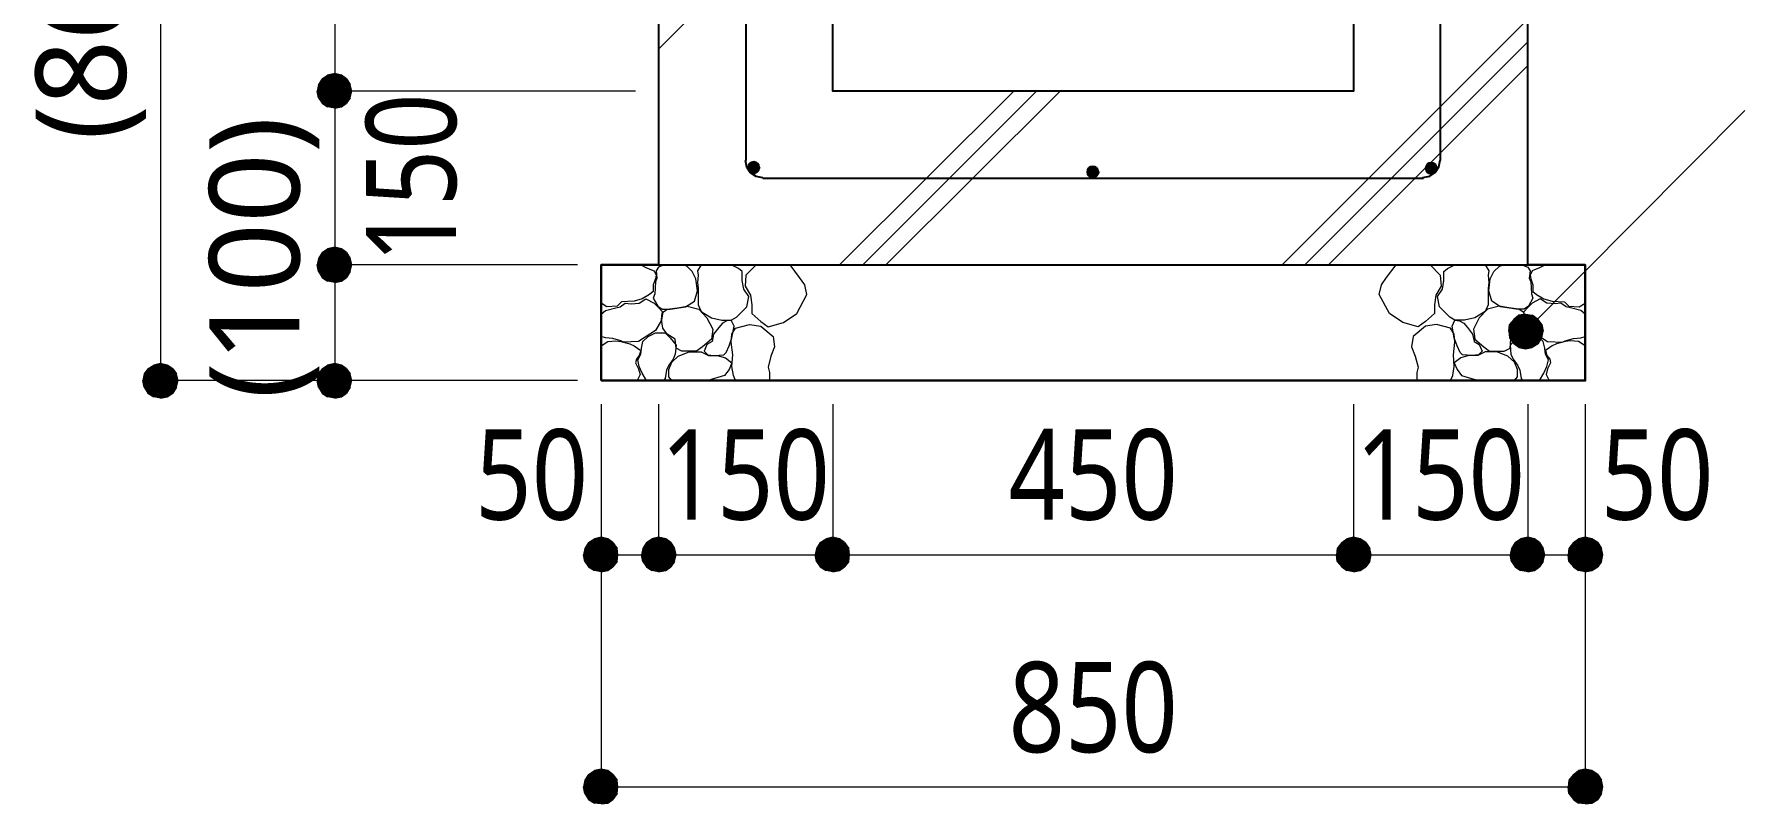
# Model space of a CAD drawing. Header units: millimetres. Extents: x 0 to 420, y 0 to 297.
# Drawn here: x 218.21 to 267.44, y 132.06 to 154.19 of the extents above; entities that cross this region are included whole.
import ezdxf
from ezdxf.enums import TextEntityAlignment as Align

# ---------------------------------------------------------------- set-up
doc = ezdxf.new("R2010")
doc.units = ezdxf.units.MM
doc.styles.add('kst32b', font='NotoSansJP-Variable.ttf')

msp = doc.modelspace()

# ---------------------------------------------------------------- hatches: boundary and pattern name
h = msp.add_hatch(color=7)
h.paths.add_polyline_path([(226.399, 152.739), (226.356, 152.548), (226.864, 152.548), (226.399, 152.739)])
h.paths.add_polyline_path([(226.356, 152.548), (226.864, 152.548), (226.399, 152.358), (226.356, 152.548)])
h.paths.add_polyline_path([(226.864, 152.548), (226.399, 152.358), (226.504, 152.209), (226.864, 152.548)])
h = msp.add_hatch(color=7)
h.paths.add_polyline_path([(226.864, 153.056), (226.653, 153.014), (226.864, 152.548), (226.864, 153.056)])
h.paths.add_polyline_path([(226.653, 153.014), (226.864, 152.548), (226.504, 152.908), (226.653, 153.014)])
h.paths.add_polyline_path([(226.864, 152.548), (226.504, 152.908), (226.399, 152.739), (226.864, 152.548)])
for points in [[(227.055, 153.014), (226.864, 153.056), (226.864, 152.548), (227.055, 153.014)], [(227.055, 148.018), (226.864, 148.061), (226.864, 147.553), (227.055, 148.018)], [(260.943, 146.113), (260.795, 145.986), (261.133, 145.648), (260.943, 146.113)], [(222.038, 144.674), (221.848, 144.717), (221.848, 144.23), (222.038, 144.674)], [(227.055, 144.674), (226.864, 144.717), (226.864, 144.23), (227.055, 144.674)], [(234.717, 139.679), (234.527, 139.721), (234.527, 139.213), (234.717, 139.679)], [(236.389, 139.679), (236.178, 139.721), (236.178, 139.213), (236.389, 139.679)], [(241.385, 139.679), (241.194, 139.721), (241.194, 139.213), (241.385, 139.679)], [(256.371, 139.679), (256.18, 139.721), (256.18, 139.213), (256.371, 139.679)], [(261.387, 139.679), (261.197, 139.721), (261.197, 139.213), (261.387, 139.679)], [(263.038, 139.679), (262.848, 139.721), (262.848, 139.213), (263.038, 139.679)], [(234.717, 133.011), (234.527, 133.054), (234.527, 132.546), (234.717, 133.011)], [(263.038, 133.011), (262.848, 133.054), (262.848, 132.546), (263.038, 133.011)]]:
    msp.add_hatch(color=7).paths.add_polyline_path(points)
h = msp.add_hatch(color=7)
h.paths.add_polyline_path([(227.351, 152.548), (227.309, 152.739), (226.864, 152.548), (227.351, 152.548)])
h.paths.add_polyline_path([(227.309, 152.739), (226.864, 152.548), (227.203, 152.908), (227.309, 152.739)])
h.paths.add_polyline_path([(226.864, 152.548), (227.203, 152.908), (227.055, 153.014), (226.864, 152.548)])
h = msp.add_hatch(color=7)
h.paths.add_polyline_path([(226.504, 152.209), (226.653, 152.104), (226.864, 152.548), (226.504, 152.209)])
h.paths.add_polyline_path([(226.653, 152.104), (226.864, 152.548), (226.864, 152.061), (226.653, 152.104)])
h.paths.add_polyline_path([(226.864, 152.548), (226.864, 152.061), (227.055, 152.104), (226.864, 152.548)])
h = msp.add_hatch(color=7)
h.paths.add_polyline_path([(227.055, 152.104), (227.203, 152.209), (226.864, 152.548), (227.055, 152.104)])
h.paths.add_polyline_path([(227.203, 152.209), (226.864, 152.548), (227.309, 152.358), (227.203, 152.209)])
h.paths.add_polyline_path([(226.864, 152.548), (227.309, 152.358), (227.351, 152.548), (226.864, 152.548)])
h = msp.add_hatch(color=7)
h.paths.add_polyline_path([(238.802, 150.474), (238.76, 150.347), (238.929, 150.347), (238.802, 150.474)])
h.paths.add_polyline_path([(238.76, 150.347), (238.929, 150.347), (238.802, 150.241), (238.76, 150.347)])
h.paths.add_polyline_path([(238.929, 150.347), (238.802, 150.241), (238.929, 150.177), (238.929, 150.347)])
h = msp.add_hatch(color=7)
h.paths.add_polyline_path([(239.099, 150.347), (239.035, 150.474), (238.929, 150.347), (239.099, 150.347)])
h.paths.add_polyline_path([(239.035, 150.474), (238.929, 150.347), (238.929, 150.516), (239.035, 150.474)])
h.paths.add_polyline_path([(238.929, 150.347), (238.929, 150.516), (238.802, 150.474), (238.929, 150.347)])
h = msp.add_hatch(color=7)
h.paths.add_polyline_path([(238.929, 150.177), (239.035, 150.241), (238.929, 150.347), (238.929, 150.177)])
h.paths.add_polyline_path([(239.035, 150.241), (238.929, 150.347), (239.099, 150.347), (239.035, 150.241)])
h = msp.add_hatch(color=7)
h.paths.add_polyline_path([(248.56, 150.347), (248.518, 150.22), (248.687, 150.22), (248.56, 150.347)])
h.paths.add_polyline_path([(248.518, 150.22), (248.687, 150.22), (248.56, 150.114), (248.518, 150.22)])
h.paths.add_polyline_path([(248.687, 150.22), (248.56, 150.114), (248.687, 150.05), (248.687, 150.22)])
h = msp.add_hatch(color=7)
h.paths.add_polyline_path([(248.857, 150.22), (248.793, 150.347), (248.687, 150.22), (248.857, 150.22)])
h.paths.add_polyline_path([(248.793, 150.347), (248.687, 150.22), (248.687, 150.389), (248.793, 150.347)])
h.paths.add_polyline_path([(248.687, 150.22), (248.687, 150.389), (248.56, 150.347), (248.687, 150.22)])
h = msp.add_hatch(color=7)
h.paths.add_polyline_path([(248.687, 150.05), (248.793, 150.114), (248.687, 150.22), (248.687, 150.05)])
h.paths.add_polyline_path([(248.793, 150.114), (248.687, 150.22), (248.857, 150.22), (248.793, 150.114)])
h = msp.add_hatch(color=7)
h.paths.add_polyline_path([(258.318, 150.453), (258.276, 150.326), (258.424, 150.326), (258.318, 150.453)])
h.paths.add_polyline_path([(258.276, 150.326), (258.424, 150.326), (258.318, 150.22), (258.276, 150.326)])
h.paths.add_polyline_path([(258.424, 150.326), (258.318, 150.22), (258.424, 150.156), (258.424, 150.326)])
h = msp.add_hatch(color=7)
h.paths.add_polyline_path([(258.593, 150.326), (258.551, 150.453), (258.424, 150.326), (258.593, 150.326)])
h.paths.add_polyline_path([(258.551, 150.453), (258.424, 150.326), (258.424, 150.495), (258.551, 150.453)])
h.paths.add_polyline_path([(258.424, 150.326), (258.424, 150.495), (258.318, 150.453), (258.424, 150.326)])
h = msp.add_hatch(color=7)
h.paths.add_polyline_path([(258.424, 150.156), (258.551, 150.22), (258.424, 150.326), (258.424, 150.156)])
h.paths.add_polyline_path([(258.551, 150.22), (258.424, 150.326), (258.593, 150.326), (258.551, 150.22)])
h = msp.add_hatch(color=7)
h.paths.add_polyline_path([(226.399, 147.743), (226.356, 147.553), (226.864, 147.553), (226.399, 147.743)])
h.paths.add_polyline_path([(226.356, 147.553), (226.864, 147.553), (226.399, 147.362), (226.356, 147.553)])
h.paths.add_polyline_path([(226.864, 147.553), (226.399, 147.362), (226.504, 147.193), (226.864, 147.553)])
h = msp.add_hatch(color=7)
h.paths.add_polyline_path([(226.864, 148.061), (226.653, 148.018), (226.864, 147.553), (226.864, 148.061)])
h.paths.add_polyline_path([(226.653, 148.018), (226.864, 147.553), (226.504, 147.913), (226.653, 148.018)])
h.paths.add_polyline_path([(226.864, 147.553), (226.504, 147.913), (226.399, 147.743), (226.864, 147.553)])
h = msp.add_hatch(color=7)
h.paths.add_polyline_path([(227.351, 147.553), (227.309, 147.743), (226.864, 147.553), (227.351, 147.553)])
h.paths.add_polyline_path([(227.309, 147.743), (226.864, 147.553), (227.203, 147.913), (227.309, 147.743)])
h.paths.add_polyline_path([(226.864, 147.553), (227.203, 147.913), (227.055, 148.018), (226.864, 147.553)])
h = msp.add_hatch(color=7)
h.paths.add_polyline_path([(226.504, 147.193), (226.653, 147.087), (226.864, 147.553), (226.504, 147.193)])
h.paths.add_polyline_path([(226.653, 147.087), (226.864, 147.553), (226.864, 147.045), (226.653, 147.087)])
h.paths.add_polyline_path([(226.864, 147.553), (226.864, 147.045), (227.055, 147.087), (226.864, 147.553)])
h = msp.add_hatch(color=7)
h.paths.add_polyline_path([(227.055, 147.087), (227.203, 147.193), (226.864, 147.553), (227.055, 147.087)])
h.paths.add_polyline_path([(227.203, 147.193), (226.864, 147.553), (227.309, 147.362), (227.203, 147.193)])
h.paths.add_polyline_path([(226.864, 147.553), (227.309, 147.362), (227.351, 147.553), (226.864, 147.553)])
h = msp.add_hatch(color=7)
h.paths.add_polyline_path([(260.795, 145.986), (260.668, 145.838), (261.133, 145.648), (260.795, 145.986)])
h.paths.add_polyline_path([(260.668, 145.838), (261.133, 145.648), (260.646, 145.648), (260.668, 145.838)])
h.paths.add_polyline_path([(261.133, 145.648), (260.646, 145.648), (260.668, 145.457), (261.133, 145.648)])
h = msp.add_hatch(color=7)
h.paths.add_polyline_path([(261.493, 145.986), (261.324, 146.113), (261.133, 145.648), (261.493, 145.986)])
h.paths.add_polyline_path([(261.324, 146.113), (261.133, 145.648), (261.133, 146.135), (261.324, 146.113)])
h.paths.add_polyline_path([(261.133, 145.648), (261.133, 146.135), (260.943, 146.113), (261.133, 145.648)])
h = msp.add_hatch(color=7)
h.paths.add_polyline_path([(261.599, 145.457), (261.641, 145.648), (261.133, 145.648), (261.599, 145.457)])
h.paths.add_polyline_path([(261.641, 145.648), (261.133, 145.648), (261.599, 145.838), (261.641, 145.648)])
h.paths.add_polyline_path([(261.133, 145.648), (261.599, 145.838), (261.493, 145.986), (261.133, 145.648)])
h = msp.add_hatch(color=7)
h.paths.add_polyline_path([(260.668, 145.457), (260.795, 145.288), (261.133, 145.648), (260.668, 145.457)])
h.paths.add_polyline_path([(260.795, 145.288), (261.133, 145.648), (260.943, 145.182), (260.795, 145.288)])
h.paths.add_polyline_path([(261.133, 145.648), (260.943, 145.182), (261.133, 145.14), (261.133, 145.648)])
h = msp.add_hatch(color=7)
h.paths.add_polyline_path([(261.133, 145.14), (261.324, 145.182), (261.133, 145.648), (261.133, 145.14)])
h.paths.add_polyline_path([(261.324, 145.182), (261.133, 145.648), (261.493, 145.288), (261.324, 145.182)])
h.paths.add_polyline_path([(261.133, 145.648), (261.493, 145.288), (261.599, 145.457), (261.133, 145.648)])
h = msp.add_hatch(color=7)
h.paths.add_polyline_path([(221.382, 144.42), (221.34, 144.23), (221.848, 144.23), (221.382, 144.42)])
h.paths.add_polyline_path([(221.34, 144.23), (221.848, 144.23), (221.382, 144.039), (221.34, 144.23)])
h.paths.add_polyline_path([(221.848, 144.23), (221.382, 144.039), (221.488, 143.87), (221.848, 144.23)])
h = msp.add_hatch(color=7)
h.paths.add_polyline_path([(221.848, 144.717), (221.657, 144.674), (221.848, 144.23), (221.848, 144.717)])
h.paths.add_polyline_path([(221.657, 144.674), (221.848, 144.23), (221.488, 144.568), (221.657, 144.674)])
h.paths.add_polyline_path([(221.848, 144.23), (221.488, 144.568), (221.382, 144.42), (221.848, 144.23)])
h = msp.add_hatch(color=7)
h.paths.add_polyline_path([(222.356, 144.23), (222.313, 144.42), (221.848, 144.23), (222.356, 144.23)])
h.paths.add_polyline_path([(222.313, 144.42), (221.848, 144.23), (222.208, 144.568), (222.313, 144.42)])
h.paths.add_polyline_path([(221.848, 144.23), (222.208, 144.568), (222.038, 144.674), (221.848, 144.23)])
h = msp.add_hatch(color=7)
h.paths.add_polyline_path([(226.399, 144.42), (226.356, 144.23), (226.864, 144.23), (226.399, 144.42)])
h.paths.add_polyline_path([(226.356, 144.23), (226.864, 144.23), (226.399, 144.039), (226.356, 144.23)])
h.paths.add_polyline_path([(226.864, 144.23), (226.399, 144.039), (226.504, 143.87), (226.864, 144.23)])
h = msp.add_hatch(color=7)
h.paths.add_polyline_path([(226.864, 144.717), (226.653, 144.674), (226.864, 144.23), (226.864, 144.717)])
h.paths.add_polyline_path([(226.653, 144.674), (226.864, 144.23), (226.504, 144.568), (226.653, 144.674)])
h.paths.add_polyline_path([(226.864, 144.23), (226.504, 144.568), (226.399, 144.42), (226.864, 144.23)])
h = msp.add_hatch(color=7)
h.paths.add_polyline_path([(227.351, 144.23), (227.309, 144.42), (226.864, 144.23), (227.351, 144.23)])
h.paths.add_polyline_path([(227.309, 144.42), (226.864, 144.23), (227.203, 144.568), (227.309, 144.42)])
h.paths.add_polyline_path([(226.864, 144.23), (227.203, 144.568), (227.055, 144.674), (226.864, 144.23)])
h = msp.add_hatch(color=7)
h.paths.add_polyline_path([(221.488, 143.87), (221.657, 143.764), (221.848, 144.23), (221.488, 143.87)])
h.paths.add_polyline_path([(221.657, 143.764), (221.848, 144.23), (221.848, 143.722), (221.657, 143.764)])
h.paths.add_polyline_path([(221.848, 144.23), (221.848, 143.722), (222.038, 143.764), (221.848, 144.23)])
h = msp.add_hatch(color=7)
h.paths.add_polyline_path([(222.038, 143.764), (222.208, 143.87), (221.848, 144.23), (222.038, 143.764)])
h.paths.add_polyline_path([(222.208, 143.87), (221.848, 144.23), (222.313, 144.039), (222.208, 143.87)])
h.paths.add_polyline_path([(221.848, 144.23), (222.313, 144.039), (222.356, 144.23), (221.848, 144.23)])
h = msp.add_hatch(color=7)
h.paths.add_polyline_path([(226.504, 143.87), (226.653, 143.764), (226.864, 144.23), (226.504, 143.87)])
h.paths.add_polyline_path([(226.653, 143.764), (226.864, 144.23), (226.864, 143.722), (226.653, 143.764)])
h.paths.add_polyline_path([(226.864, 144.23), (226.864, 143.722), (227.055, 143.764), (226.864, 144.23)])
h = msp.add_hatch(color=7)
h.paths.add_polyline_path([(227.055, 143.764), (227.203, 143.87), (226.864, 144.23), (227.055, 143.764)])
h.paths.add_polyline_path([(227.203, 143.87), (226.864, 144.23), (227.309, 144.039), (227.203, 143.87)])
h.paths.add_polyline_path([(226.864, 144.23), (227.309, 144.039), (227.351, 144.23), (226.864, 144.23)])
h = msp.add_hatch(color=7)
h.paths.add_polyline_path([(234.061, 139.404), (234.019, 139.213), (234.527, 139.213), (234.061, 139.404)])
h.paths.add_polyline_path([(234.019, 139.213), (234.527, 139.213), (234.061, 139.023), (234.019, 139.213)])
h.paths.add_polyline_path([(234.527, 139.213), (234.061, 139.023), (234.167, 138.875), (234.527, 139.213)])
h = msp.add_hatch(color=7)
h.paths.add_polyline_path([(234.527, 139.721), (234.336, 139.679), (234.527, 139.213), (234.527, 139.721)])
h.paths.add_polyline_path([(234.336, 139.679), (234.527, 139.213), (234.167, 139.573), (234.336, 139.679)])
h.paths.add_polyline_path([(234.527, 139.213), (234.167, 139.573), (234.061, 139.404), (234.527, 139.213)])
h = msp.add_hatch(color=7)
h.paths.add_polyline_path([(235.013, 139.213), (234.992, 139.404), (234.527, 139.213), (235.013, 139.213)])
h.paths.add_polyline_path([(234.992, 139.404), (234.527, 139.213), (234.865, 139.573), (234.992, 139.404)])
h.paths.add_polyline_path([(234.527, 139.213), (234.865, 139.573), (234.717, 139.679), (234.527, 139.213)])
h = msp.add_hatch(color=7)
h.paths.add_polyline_path([(235.733, 139.404), (235.691, 139.213), (236.178, 139.213), (235.733, 139.404)])
h.paths.add_polyline_path([(235.691, 139.213), (236.178, 139.213), (235.733, 139.023), (235.691, 139.213)])
h.paths.add_polyline_path([(236.178, 139.213), (235.733, 139.023), (235.839, 138.875), (236.178, 139.213)])
h = msp.add_hatch(color=7)
h.paths.add_polyline_path([(236.178, 139.721), (235.987, 139.679), (236.178, 139.213), (236.178, 139.721)])
h.paths.add_polyline_path([(235.987, 139.679), (236.178, 139.213), (235.839, 139.573), (235.987, 139.679)])
h.paths.add_polyline_path([(236.178, 139.213), (235.839, 139.573), (235.733, 139.404), (236.178, 139.213)])
h = msp.add_hatch(color=7)
h.paths.add_polyline_path([(236.686, 139.213), (236.643, 139.404), (236.178, 139.213), (236.686, 139.213)])
h.paths.add_polyline_path([(236.643, 139.404), (236.178, 139.213), (236.537, 139.573), (236.643, 139.404)])
h.paths.add_polyline_path([(236.178, 139.213), (236.537, 139.573), (236.389, 139.679), (236.178, 139.213)])
h = msp.add_hatch(color=7)
h.paths.add_polyline_path([(240.729, 139.404), (240.686, 139.213), (241.194, 139.213), (240.729, 139.404)])
h.paths.add_polyline_path([(240.686, 139.213), (241.194, 139.213), (240.729, 139.023), (240.686, 139.213)])
h.paths.add_polyline_path([(241.194, 139.213), (240.729, 139.023), (240.834, 138.875), (241.194, 139.213)])
h = msp.add_hatch(color=7)
h.paths.add_polyline_path([(241.194, 139.721), (241.004, 139.679), (241.194, 139.213), (241.194, 139.721)])
h.paths.add_polyline_path([(241.004, 139.679), (241.194, 139.213), (240.834, 139.573), (241.004, 139.679)])
h.paths.add_polyline_path([(241.194, 139.213), (240.834, 139.573), (240.729, 139.404), (241.194, 139.213)])
h = msp.add_hatch(color=7)
h.paths.add_polyline_path([(241.681, 139.213), (241.66, 139.404), (241.194, 139.213), (241.681, 139.213)])
h.paths.add_polyline_path([(241.66, 139.404), (241.194, 139.213), (241.533, 139.573), (241.66, 139.404)])
h.paths.add_polyline_path([(241.194, 139.213), (241.533, 139.573), (241.385, 139.679), (241.194, 139.213)])
h = msp.add_hatch(color=7)
h.paths.add_polyline_path([(255.714, 139.404), (255.693, 139.213), (256.18, 139.213), (255.714, 139.404)])
h.paths.add_polyline_path([(255.693, 139.213), (256.18, 139.213), (255.714, 139.023), (255.693, 139.213)])
h.paths.add_polyline_path([(256.18, 139.213), (255.714, 139.023), (255.841, 138.875), (256.18, 139.213)])
h = msp.add_hatch(color=7)
h.paths.add_polyline_path([(256.18, 139.721), (255.99, 139.679), (256.18, 139.213), (256.18, 139.721)])
h.paths.add_polyline_path([(255.99, 139.679), (256.18, 139.213), (255.841, 139.573), (255.99, 139.679)])
h.paths.add_polyline_path([(256.18, 139.213), (255.841, 139.573), (255.714, 139.404), (256.18, 139.213)])
h = msp.add_hatch(color=7)
h.paths.add_polyline_path([(256.688, 139.213), (256.646, 139.404), (256.18, 139.213), (256.688, 139.213)])
h.paths.add_polyline_path([(256.646, 139.404), (256.18, 139.213), (256.54, 139.573), (256.646, 139.404)])
h.paths.add_polyline_path([(256.18, 139.213), (256.54, 139.573), (256.371, 139.679), (256.18, 139.213)])
h = msp.add_hatch(color=7)
h.paths.add_polyline_path([(260.731, 139.404), (260.689, 139.213), (261.197, 139.213), (260.731, 139.404)])
h.paths.add_polyline_path([(260.689, 139.213), (261.197, 139.213), (260.731, 139.023), (260.689, 139.213)])
h.paths.add_polyline_path([(261.197, 139.213), (260.731, 139.023), (260.837, 138.875), (261.197, 139.213)])
h = msp.add_hatch(color=7)
h.paths.add_polyline_path([(261.197, 139.721), (260.985, 139.679), (261.197, 139.213), (261.197, 139.721)])
h.paths.add_polyline_path([(260.985, 139.679), (261.197, 139.213), (260.837, 139.573), (260.985, 139.679)])
h.paths.add_polyline_path([(261.197, 139.213), (260.837, 139.573), (260.731, 139.404), (261.197, 139.213)])
h = msp.add_hatch(color=7)
h.paths.add_polyline_path([(261.684, 139.213), (261.641, 139.404), (261.197, 139.213), (261.684, 139.213)])
h.paths.add_polyline_path([(261.641, 139.404), (261.197, 139.213), (261.535, 139.573), (261.641, 139.404)])
h.paths.add_polyline_path([(261.197, 139.213), (261.535, 139.573), (261.387, 139.679), (261.197, 139.213)])
h = msp.add_hatch(color=7)
h.paths.add_polyline_path([(262.382, 139.404), (262.361, 139.213), (262.848, 139.213), (262.382, 139.404)])
h.paths.add_polyline_path([(262.361, 139.213), (262.848, 139.213), (262.382, 139.023), (262.361, 139.213)])
h.paths.add_polyline_path([(262.848, 139.213), (262.382, 139.023), (262.509, 138.875), (262.848, 139.213)])
h = msp.add_hatch(color=7)
h.paths.add_polyline_path([(262.848, 139.721), (262.657, 139.679), (262.848, 139.213), (262.848, 139.721)])
h.paths.add_polyline_path([(262.657, 139.679), (262.848, 139.213), (262.509, 139.573), (262.657, 139.679)])
h.paths.add_polyline_path([(262.848, 139.213), (262.509, 139.573), (262.382, 139.404), (262.848, 139.213)])
h = msp.add_hatch(color=7)
h.paths.add_polyline_path([(263.356, 139.213), (263.313, 139.404), (262.848, 139.213), (263.356, 139.213)])
h.paths.add_polyline_path([(263.313, 139.404), (262.848, 139.213), (263.207, 139.573), (263.313, 139.404)])
h.paths.add_polyline_path([(262.848, 139.213), (263.207, 139.573), (263.038, 139.679), (262.848, 139.213)])
h = msp.add_hatch(color=7)
h.paths.add_polyline_path([(234.167, 138.875), (234.336, 138.769), (234.527, 139.213), (234.167, 138.875)])
h.paths.add_polyline_path([(234.336, 138.769), (234.527, 139.213), (234.527, 138.726), (234.336, 138.769)])
h.paths.add_polyline_path([(234.527, 139.213), (234.527, 138.726), (234.717, 138.769), (234.527, 139.213)])
h = msp.add_hatch(color=7)
h.paths.add_polyline_path([(234.717, 138.769), (234.865, 138.875), (234.527, 139.213), (234.717, 138.769)])
h.paths.add_polyline_path([(234.865, 138.875), (234.527, 139.213), (234.992, 139.023), (234.865, 138.875)])
h.paths.add_polyline_path([(234.527, 139.213), (234.992, 139.023), (235.013, 139.213), (234.527, 139.213)])
h = msp.add_hatch(color=7)
h.paths.add_polyline_path([(235.839, 138.875), (235.987, 138.769), (236.178, 139.213), (235.839, 138.875)])
h.paths.add_polyline_path([(235.987, 138.769), (236.178, 139.213), (236.178, 138.726), (235.987, 138.769)])
h.paths.add_polyline_path([(236.178, 139.213), (236.178, 138.726), (236.389, 138.769), (236.178, 139.213)])
h = msp.add_hatch(color=7)
h.paths.add_polyline_path([(236.389, 138.769), (236.537, 138.875), (236.178, 139.213), (236.389, 138.769)])
h.paths.add_polyline_path([(236.537, 138.875), (236.178, 139.213), (236.643, 139.023), (236.537, 138.875)])
h.paths.add_polyline_path([(236.178, 139.213), (236.643, 139.023), (236.686, 139.213), (236.178, 139.213)])
h = msp.add_hatch(color=7)
h.paths.add_polyline_path([(240.834, 138.875), (241.004, 138.769), (241.194, 139.213), (240.834, 138.875)])
h.paths.add_polyline_path([(241.004, 138.769), (241.194, 139.213), (241.194, 138.726), (241.004, 138.769)])
h.paths.add_polyline_path([(241.194, 139.213), (241.194, 138.726), (241.385, 138.769), (241.194, 139.213)])
h = msp.add_hatch(color=7)
h.paths.add_polyline_path([(241.385, 138.769), (241.533, 138.875), (241.194, 139.213), (241.385, 138.769)])
h.paths.add_polyline_path([(241.533, 138.875), (241.194, 139.213), (241.66, 139.023), (241.533, 138.875)])
h.paths.add_polyline_path([(241.194, 139.213), (241.66, 139.023), (241.681, 139.213), (241.194, 139.213)])
h = msp.add_hatch(color=7)
h.paths.add_polyline_path([(255.841, 138.875), (255.99, 138.769), (256.18, 139.213), (255.841, 138.875)])
h.paths.add_polyline_path([(255.99, 138.769), (256.18, 139.213), (256.18, 138.726), (255.99, 138.769)])
h.paths.add_polyline_path([(256.18, 139.213), (256.18, 138.726), (256.371, 138.769), (256.18, 139.213)])
h = msp.add_hatch(color=7)
h.paths.add_polyline_path([(256.371, 138.769), (256.54, 138.875), (256.18, 139.213), (256.371, 138.769)])
h.paths.add_polyline_path([(256.54, 138.875), (256.18, 139.213), (256.646, 139.023), (256.54, 138.875)])
h.paths.add_polyline_path([(256.18, 139.213), (256.646, 139.023), (256.688, 139.213), (256.18, 139.213)])
h = msp.add_hatch(color=7)
h.paths.add_polyline_path([(260.837, 138.875), (260.985, 138.769), (261.197, 139.213), (260.837, 138.875)])
h.paths.add_polyline_path([(260.985, 138.769), (261.197, 139.213), (261.197, 138.726), (260.985, 138.769)])
h.paths.add_polyline_path([(261.197, 139.213), (261.197, 138.726), (261.387, 138.769), (261.197, 139.213)])
h = msp.add_hatch(color=7)
h.paths.add_polyline_path([(261.387, 138.769), (261.535, 138.875), (261.197, 139.213), (261.387, 138.769)])
h.paths.add_polyline_path([(261.535, 138.875), (261.197, 139.213), (261.641, 139.023), (261.535, 138.875)])
h.paths.add_polyline_path([(261.197, 139.213), (261.641, 139.023), (261.684, 139.213), (261.197, 139.213)])
h = msp.add_hatch(color=7)
h.paths.add_polyline_path([(262.509, 138.875), (262.657, 138.769), (262.848, 139.213), (262.509, 138.875)])
h.paths.add_polyline_path([(262.657, 138.769), (262.848, 139.213), (262.848, 138.726), (262.657, 138.769)])
h.paths.add_polyline_path([(262.848, 139.213), (262.848, 138.726), (263.038, 138.769), (262.848, 139.213)])
h = msp.add_hatch(color=7)
h.paths.add_polyline_path([(263.038, 138.769), (263.207, 138.875), (262.848, 139.213), (263.038, 138.769)])
h.paths.add_polyline_path([(263.207, 138.875), (262.848, 139.213), (263.313, 139.023), (263.207, 138.875)])
h.paths.add_polyline_path([(262.848, 139.213), (263.313, 139.023), (263.356, 139.213), (262.848, 139.213)])
h = msp.add_hatch(color=7)
h.paths.add_polyline_path([(234.527, 133.054), (234.336, 133.011), (234.527, 132.546), (234.527, 133.054)])
h.paths.add_polyline_path([(234.336, 133.011), (234.527, 132.546), (234.167, 132.905), (234.336, 133.011)])
h.paths.add_polyline_path([(234.527, 132.546), (234.167, 132.905), (234.061, 132.736), (234.527, 132.546)])
h = msp.add_hatch(color=7)
h.paths.add_polyline_path([(235.013, 132.546), (234.992, 132.736), (234.527, 132.546), (235.013, 132.546)])
h.paths.add_polyline_path([(234.992, 132.736), (234.527, 132.546), (234.865, 132.905), (234.992, 132.736)])
h.paths.add_polyline_path([(234.527, 132.546), (234.865, 132.905), (234.717, 133.011), (234.527, 132.546)])
h = msp.add_hatch(color=7)
h.paths.add_polyline_path([(262.848, 133.054), (262.657, 133.011), (262.848, 132.546), (262.848, 133.054)])
h.paths.add_polyline_path([(262.657, 133.011), (262.848, 132.546), (262.509, 132.905), (262.657, 133.011)])
h.paths.add_polyline_path([(262.848, 132.546), (262.509, 132.905), (262.382, 132.736), (262.848, 132.546)])
h = msp.add_hatch(color=7)
h.paths.add_polyline_path([(263.356, 132.546), (263.313, 132.736), (262.848, 132.546), (263.356, 132.546)])
h.paths.add_polyline_path([(263.313, 132.736), (262.848, 132.546), (263.207, 132.905), (263.313, 132.736)])
h.paths.add_polyline_path([(262.848, 132.546), (263.207, 132.905), (263.038, 133.011), (262.848, 132.546)])
h = msp.add_hatch(color=7)
h.paths.add_polyline_path([(234.061, 132.736), (234.019, 132.546), (234.527, 132.546), (234.061, 132.736)])
h.paths.add_polyline_path([(234.019, 132.546), (234.527, 132.546), (234.061, 132.355), (234.019, 132.546)])
h.paths.add_polyline_path([(234.527, 132.546), (234.061, 132.355), (234.167, 132.186), (234.527, 132.546)])
h = msp.add_hatch(color=7)
h.paths.add_polyline_path([(234.167, 132.186), (234.336, 132.08), (234.527, 132.546), (234.167, 132.186)])
h.paths.add_polyline_path([(234.336, 132.08), (234.527, 132.546), (234.527, 132.059), (234.336, 132.08)])
h.paths.add_polyline_path([(234.527, 132.546), (234.527, 132.059), (234.717, 132.08), (234.527, 132.546)])
h = msp.add_hatch(color=7)
h.paths.add_polyline_path([(234.717, 132.08), (234.865, 132.186), (234.527, 132.546), (234.717, 132.08)])
h.paths.add_polyline_path([(234.865, 132.186), (234.527, 132.546), (234.992, 132.355), (234.865, 132.186)])
h.paths.add_polyline_path([(234.527, 132.546), (234.992, 132.355), (235.013, 132.546), (234.527, 132.546)])
h = msp.add_hatch(color=7)
h.paths.add_polyline_path([(262.382, 132.736), (262.361, 132.546), (262.848, 132.546), (262.382, 132.736)])
h.paths.add_polyline_path([(262.361, 132.546), (262.848, 132.546), (262.382, 132.355), (262.361, 132.546)])
h.paths.add_polyline_path([(262.848, 132.546), (262.382, 132.355), (262.509, 132.186), (262.848, 132.546)])
h = msp.add_hatch(color=7)
h.paths.add_polyline_path([(262.509, 132.186), (262.657, 132.08), (262.848, 132.546), (262.509, 132.186)])
h.paths.add_polyline_path([(262.657, 132.08), (262.848, 132.546), (262.848, 132.059), (262.657, 132.08)])
h.paths.add_polyline_path([(262.848, 132.546), (262.848, 132.059), (263.038, 132.08), (262.848, 132.546)])
h = msp.add_hatch(color=7)
h.paths.add_polyline_path([(263.038, 132.08), (263.207, 132.186), (262.848, 132.546), (263.038, 132.08)])
h.paths.add_polyline_path([(263.207, 132.186), (262.848, 132.546), (263.313, 132.355), (263.207, 132.186)])
h.paths.add_polyline_path([(262.848, 132.546), (263.313, 132.355), (263.356, 132.546), (262.848, 132.546)])

# ---------------------------------------------------------------- linework, layer by layer
at = {"lineweight": 13}
for points in [[(221.848, 177.546), (221.848, 144.23)], [(226.864, 177.546), (226.864, 172.551), (226.864, 152.548), (226.864, 147.553), (226.864, 144.23)], [(236.178, 153.755), (241.194, 158.75)], [(254.127, 147.553), (261.197, 154.622)], [(254.783, 147.553), (261.197, 153.966)], [(255.461, 147.553), (261.197, 153.289)], [(235.521, 152.548), (226.864, 152.548)], [(241.385, 147.553), (246.401, 152.548)], [(242.062, 147.553), (247.057, 152.548)], [(242.718, 147.553), (247.735, 152.548)], [(261.133, 145.648), (267.441, 151.998)], [(233.849, 147.553), (226.864, 147.553)], [(235.67, 147.553), (235.839, 147.468), (236.051, 147.383), (236.114, 147.256), (236.093, 147.151), (236.029, 146.981), (236.029, 146.875), (236.029, 146.791), (235.924, 146.706), (235.712, 146.579), (235.479, 146.516), (235.119, 146.494), (234.992, 146.367), (234.696, 146.346), (234.527, 146.452)], [(236.347, 147.553), (236.178, 147.489), (236.114, 147.383), (236.135, 147.172), (236.093, 147.066), (236.072, 146.727), (236.029, 146.6), (236.156, 146.367), (236.284, 146.283), (236.516, 146.283), (236.961, 146.346), (237.215, 146.516), (237.3, 146.812), (237.257, 147.151), (237.151, 147.362), (237.003, 147.51), (236.897, 147.553)], [(237.405, 147.553), (237.3, 147.383), (237.321, 147.256), (237.3, 147.045), (237.321, 146.875), (237.321, 146.706), (237.321, 146.41), (237.405, 146.219), (237.532, 146.135), (237.702, 146.029), (237.998, 145.965), (238.273, 145.965), (238.421, 146.05), (238.718, 146.346), (238.781, 146.643), (238.633, 146.854), (238.591, 147.108), (238.591, 147.362), (238.485, 147.447), (238.273, 147.553)], [(238.993, 147.553), (238.696, 147.256), (238.675, 146.939), (238.824, 146.685), (238.866, 146.41), (238.866, 146.156), (239.12, 145.923), (239.331, 145.775), (239.776, 145.902), (240.157, 146.156), (240.453, 146.706), (240.39, 146.981), (240.242, 147.193), (239.966, 147.553)], [(258.382, 147.553), (258.678, 147.256), (258.699, 146.939), (258.551, 146.685), (258.509, 146.41), (258.509, 146.156), (258.254, 145.923), (258.043, 145.775), (257.598, 145.902), (257.217, 146.156), (256.921, 146.706), (256.985, 146.981), (257.133, 147.193), (257.408, 147.553)], [(259.969, 147.553), (260.075, 147.383), (260.054, 147.256), (260.075, 147.045), (260.054, 146.875), (260.054, 146.706), (260.054, 146.41), (259.969, 146.219), (259.842, 146.135), (259.673, 146.029), (259.376, 145.965), (259.101, 145.965), (258.953, 146.05), (258.657, 146.346), (258.593, 146.643), (258.741, 146.854), (258.784, 147.108), (258.784, 147.362), (258.889, 147.447), (259.101, 147.553)], [(261.027, 147.553), (261.197, 147.489), (261.26, 147.383), (261.239, 147.172), (261.281, 147.066), (261.303, 146.727), (261.345, 146.6), (261.218, 146.367), (261.091, 146.283), (260.858, 146.283), (260.414, 146.346), (260.16, 146.516), (260.075, 146.812), (260.117, 147.151), (260.223, 147.362), (260.371, 147.51), (260.477, 147.553)], [(261.705, 147.553), (261.535, 147.468), (261.324, 147.383), (261.26, 147.256), (261.281, 147.151), (261.345, 146.981), (261.345, 146.875), (261.345, 146.791), (261.451, 146.706), (261.662, 146.579), (261.895, 146.516), (262.255, 146.494), (262.382, 146.367), (262.678, 146.346), (262.848, 146.452)], [(234.527, 146.135), (234.654, 146.24), (234.95, 146.325), (235.077, 146.346), (235.225, 146.452), (235.395, 146.431), (235.627, 146.452), (235.818, 146.579), (236.051, 146.452), (236.156, 146.346), (236.305, 146.198), (236.262, 145.965), (236.093, 145.669), (235.606, 145.351), (235.183, 145.33), (235.098, 145.373), (234.865, 145.436), (234.654, 145.457), (234.527, 145.5)], [(262.848, 146.135), (262.721, 146.24), (262.424, 146.325), (262.297, 146.346), (262.149, 146.452), (261.98, 146.431), (261.747, 146.452), (261.557, 146.579), (261.324, 146.452), (261.218, 146.346), (261.07, 146.198), (261.112, 145.965), (261.281, 145.669), (261.768, 145.351), (262.191, 145.33), (262.276, 145.373), (262.509, 145.436), (262.721, 145.457), (262.848, 145.5)], [(238.4, 144.23), (238.337, 144.378), (238.294, 144.632), (238.316, 144.971), (238.273, 145.33), (238.294, 145.563), (238.4, 145.732), (238.802, 145.838), (239.12, 145.796), (239.48, 145.5), (239.522, 145.203), (239.416, 144.928), (239.331, 144.611), (239.374, 144.462), (239.374, 144.23)], [(258.974, 144.23), (259.038, 144.378), (259.08, 144.632), (259.059, 144.971), (259.101, 145.33), (259.08, 145.563), (258.974, 145.732), (258.572, 145.838), (258.254, 145.796), (257.895, 145.5), (257.852, 145.203), (257.958, 144.928), (258.043, 144.611), (258, 144.462), (258, 144.23)], [(234.527, 145.225), (234.717, 145.351), (234.95, 145.373), (235.098, 145.351), (235.352, 145.288), (235.479, 145.225), (235.67, 145.097), (235.627, 144.949), (235.543, 144.843), (235.521, 144.738), (235.606, 144.568), (235.649, 144.399), (235.564, 144.23)], [(235.839, 144.23), (235.712, 144.441), (235.627, 144.632), (235.585, 144.822), (235.67, 144.992), (235.691, 145.161), (235.733, 145.351), (235.881, 145.5), (236.093, 145.605), (236.368, 145.605), (236.516, 145.457), (236.686, 145.246), (236.664, 144.992), (236.601, 144.843), (236.474, 144.674), (236.411, 144.526), (236.368, 144.293), (236.326, 144.23)], [(261.535, 144.23), (261.662, 144.441), (261.747, 144.632), (261.789, 144.822), (261.705, 144.992), (261.684, 145.161), (261.641, 145.351), (261.493, 145.5), (261.281, 145.605), (261.006, 145.605), (260.858, 145.457), (260.689, 145.246), (260.71, 144.992), (260.773, 144.843), (260.9, 144.674), (260.964, 144.526), (261.006, 144.293), (261.048, 144.23)], [(262.848, 145.225), (262.657, 145.351), (262.424, 145.373), (262.276, 145.351), (262.022, 145.288), (261.895, 145.225), (261.705, 145.097), (261.747, 144.949), (261.832, 144.843), (261.853, 144.738), (261.768, 144.568), (261.726, 144.399), (261.811, 144.23)], [(236.559, 144.23), (236.474, 144.335), (236.474, 144.547), (236.559, 144.759), (236.749, 144.928), (237.067, 145.055), (237.405, 145.055), (237.617, 144.949), (237.871, 144.949), (238.104, 144.886), (238.294, 144.738), (238.21, 144.547), (238.083, 144.378), (237.892, 144.314), (237.596, 144.23)], [(260.816, 144.23), (260.9, 144.335), (260.9, 144.547), (260.816, 144.759), (260.625, 144.928), (260.308, 145.055), (259.969, 145.055), (259.757, 144.949), (259.503, 144.949), (259.271, 144.886), (259.08, 144.738), (259.165, 144.547), (259.292, 144.378), (259.482, 144.314), (259.779, 144.23)], [(233.849, 144.23), (221.848, 144.23)], [(234.527, 143.552), (234.527, 132.546)], [(236.178, 143.552), (236.178, 139.213)], [(241.194, 143.552), (241.194, 139.213)], [(256.18, 143.552), (256.18, 139.213)], [(261.197, 143.552), (261.197, 139.213)], [(262.848, 143.552), (262.848, 132.546)], [(234.527, 139.213), (236.178, 139.213), (241.194, 139.213), (256.18, 139.213), (261.197, 139.213), (262.848, 139.213)], [(234.527, 132.546), (262.848, 132.546)]]:
    msp.add_lwpolyline(points, dxfattribs=at)
at = {"lineweight": 25}
for points in [[(236.178, 177.546), (236.178, 147.553), (261.197, 147.553), (261.197, 177.546), (256.18, 177.546), (256.18, 152.548), (241.194, 152.548), (241.194, 172.551), (246.189, 172.551), (246.189, 177.546)], [(239.078, 150.357), (239.065, 150.419), (239.031, 150.47), (238.981, 150.504), (238.919, 150.516), (238.857, 150.504), (238.806, 150.47), (238.772, 150.419), (238.76, 150.357), (238.772, 150.296), (238.806, 150.245), (238.857, 150.211), (238.919, 150.199), (238.981, 150.211), (239.031, 150.245), (239.065, 150.296)], [(248.835, 150.23), (248.823, 150.292), (248.789, 150.343), (248.738, 150.377), (248.677, 150.389), (248.615, 150.377), (248.564, 150.343), (248.53, 150.292), (248.518, 150.23), (248.53, 150.169), (248.564, 150.118), (248.615, 150.084), (248.677, 150.072), (248.738, 150.084), (248.789, 150.118), (248.823, 150.169)], [(258.572, 150.336), (258.56, 150.398), (258.526, 150.449), (258.475, 150.483), (258.413, 150.495), (258.351, 150.483), (258.301, 150.449), (258.267, 150.398), (258.254, 150.336), (258.267, 150.274), (258.301, 150.224), (258.351, 150.19), (258.413, 150.177), (258.475, 150.19), (258.526, 150.224), (258.56, 150.274)]]:
    msp.add_lwpolyline(points, close=True, dxfattribs=at)
for points in [[(258.678, 176.212), (258.678, 150.558)], [(238.696, 174.561), (238.696, 150.558)], [(238.675, 150.569), (238.714, 150.375), (238.821, 150.217), (238.979, 150.111), (239.173, 150.072)], [(258.18, 150.072), (258.374, 150.111), (258.532, 150.217), (258.639, 150.375), (258.678, 150.569)], [(239.183, 150.05), (258.191, 150.05)]]:
    msp.add_lwpolyline(points, dxfattribs=at)
at = {"lineweight": 0}
for points in [[(226.399, 152.739), (226.356, 152.548), (226.864, 152.548)], [(226.864, 152.548), (226.504, 152.908), (226.399, 152.739)], [(226.653, 153.014), (226.864, 152.548), (226.504, 152.908)], [(226.864, 153.056), (226.653, 153.014), (226.864, 152.548)], [(227.055, 153.014), (226.864, 153.056), (226.864, 152.548)], [(226.864, 152.548), (227.203, 152.908), (227.055, 153.014)], [(227.309, 152.739), (226.864, 152.548), (227.203, 152.908)], [(227.351, 152.548), (227.309, 152.739), (226.864, 152.548)], [(226.356, 152.548), (226.864, 152.548), (226.399, 152.358)], [(226.864, 152.548), (226.399, 152.358), (226.504, 152.209)], [(226.504, 152.209), (226.653, 152.104), (226.864, 152.548)], [(226.653, 152.104), (226.864, 152.548), (226.864, 152.061)], [(226.864, 152.548), (226.864, 152.061), (227.055, 152.104)], [(227.055, 152.104), (227.203, 152.209), (226.864, 152.548)], [(227.203, 152.209), (226.864, 152.548), (227.309, 152.358)], [(226.864, 152.548), (227.309, 152.358), (227.351, 152.548)], [(238.802, 150.474), (238.76, 150.347), (238.929, 150.347)], [(238.76, 150.347), (238.929, 150.347), (238.802, 150.241)], [(238.929, 150.347), (238.929, 150.516), (238.802, 150.474)], [(238.929, 150.347), (238.802, 150.241), (238.929, 150.177)], [(239.035, 150.474), (238.929, 150.347), (238.929, 150.516)], [(239.099, 150.347), (239.035, 150.474), (238.929, 150.347)], [(238.929, 150.177), (239.035, 150.241), (238.929, 150.347)], [(239.035, 150.241), (238.929, 150.347), (239.099, 150.347)], [(248.56, 150.347), (248.518, 150.22), (248.687, 150.22)], [(248.518, 150.22), (248.687, 150.22), (248.56, 150.114)], [(248.687, 150.22), (248.687, 150.389), (248.56, 150.347)], [(248.687, 150.22), (248.56, 150.114), (248.687, 150.05)], [(248.793, 150.347), (248.687, 150.22), (248.687, 150.389)], [(248.857, 150.22), (248.793, 150.347), (248.687, 150.22)], [(248.687, 150.05), (248.793, 150.114), (248.687, 150.22)], [(248.793, 150.114), (248.687, 150.22), (248.857, 150.22)], [(258.318, 150.453), (258.276, 150.326), (258.424, 150.326)], [(258.276, 150.326), (258.424, 150.326), (258.318, 150.22)], [(258.424, 150.326), (258.424, 150.495), (258.318, 150.453)], [(258.424, 150.326), (258.318, 150.22), (258.424, 150.156)], [(258.551, 150.453), (258.424, 150.326), (258.424, 150.495)], [(258.593, 150.326), (258.551, 150.453), (258.424, 150.326)], [(258.424, 150.156), (258.551, 150.22), (258.424, 150.326)], [(258.551, 150.22), (258.424, 150.326), (258.593, 150.326)], [(226.399, 147.743), (226.356, 147.553), (226.864, 147.553)], [(226.864, 147.553), (226.504, 147.913), (226.399, 147.743)], [(226.653, 148.018), (226.864, 147.553), (226.504, 147.913)], [(226.864, 148.061), (226.653, 148.018), (226.864, 147.553)], [(227.055, 148.018), (226.864, 148.061), (226.864, 147.553)], [(226.864, 147.553), (227.203, 147.913), (227.055, 148.018)], [(227.309, 147.743), (226.864, 147.553), (227.203, 147.913)], [(227.351, 147.553), (227.309, 147.743), (226.864, 147.553)], [(226.356, 147.553), (226.864, 147.553), (226.399, 147.362)], [(226.864, 147.553), (226.399, 147.362), (226.504, 147.193)], [(226.504, 147.193), (226.653, 147.087), (226.864, 147.553)], [(226.653, 147.087), (226.864, 147.553), (226.864, 147.045)], [(226.864, 147.553), (226.864, 147.045), (227.055, 147.087)], [(227.055, 147.087), (227.203, 147.193), (226.864, 147.553)], [(227.203, 147.193), (226.864, 147.553), (227.309, 147.362)], [(226.864, 147.553), (227.309, 147.362), (227.351, 147.553)], [(260.668, 145.838), (261.133, 145.648), (260.646, 145.648)], [(260.795, 145.986), (260.668, 145.838), (261.133, 145.648)], [(260.943, 146.113), (260.795, 145.986), (261.133, 145.648)], [(261.133, 145.648), (261.133, 146.135), (260.943, 146.113)], [(261.324, 146.113), (261.133, 145.648), (261.133, 146.135)], [(261.493, 145.986), (261.324, 146.113), (261.133, 145.648)], [(261.133, 145.648), (261.599, 145.838), (261.493, 145.986)], [(261.641, 145.648), (261.133, 145.648), (261.599, 145.838)], [(261.133, 145.648), (260.646, 145.648), (260.668, 145.457)], [(260.668, 145.457), (260.795, 145.288), (261.133, 145.648)], [(260.795, 145.288), (261.133, 145.648), (260.943, 145.182)], [(261.133, 145.648), (260.943, 145.182), (261.133, 145.14)], [(261.133, 145.14), (261.324, 145.182), (261.133, 145.648)], [(261.324, 145.182), (261.133, 145.648), (261.493, 145.288)], [(261.133, 145.648), (261.493, 145.288), (261.599, 145.457)], [(261.599, 145.457), (261.641, 145.648), (261.133, 145.648)], [(221.382, 144.42), (221.34, 144.23), (221.848, 144.23)], [(221.848, 144.23), (221.488, 144.568), (221.382, 144.42)], [(221.657, 144.674), (221.848, 144.23), (221.488, 144.568)], [(221.848, 144.717), (221.657, 144.674), (221.848, 144.23)], [(222.038, 144.674), (221.848, 144.717), (221.848, 144.23)], [(221.848, 144.23), (222.208, 144.568), (222.038, 144.674)], [(222.313, 144.42), (221.848, 144.23), (222.208, 144.568)], [(222.356, 144.23), (222.313, 144.42), (221.848, 144.23)], [(226.399, 144.42), (226.356, 144.23), (226.864, 144.23)], [(226.864, 144.23), (226.504, 144.568), (226.399, 144.42)], [(226.653, 144.674), (226.864, 144.23), (226.504, 144.568)], [(226.864, 144.717), (226.653, 144.674), (226.864, 144.23)], [(227.055, 144.674), (226.864, 144.717), (226.864, 144.23)], [(226.864, 144.23), (227.203, 144.568), (227.055, 144.674)], [(227.309, 144.42), (226.864, 144.23), (227.203, 144.568)], [(227.351, 144.23), (227.309, 144.42), (226.864, 144.23)], [(221.34, 144.23), (221.848, 144.23), (221.382, 144.039)], [(221.848, 144.23), (221.382, 144.039), (221.488, 143.87)], [(221.488, 143.87), (221.657, 143.764), (221.848, 144.23)], [(221.657, 143.764), (221.848, 144.23), (221.848, 143.722)], [(221.848, 144.23), (221.848, 143.722), (222.038, 143.764)], [(222.038, 143.764), (222.208, 143.87), (221.848, 144.23)], [(222.208, 143.87), (221.848, 144.23), (222.313, 144.039)], [(221.848, 144.23), (222.313, 144.039), (222.356, 144.23)], [(226.356, 144.23), (226.864, 144.23), (226.399, 144.039)], [(226.864, 144.23), (226.399, 144.039), (226.504, 143.87)], [(226.504, 143.87), (226.653, 143.764), (226.864, 144.23)], [(226.653, 143.764), (226.864, 144.23), (226.864, 143.722)], [(226.864, 144.23), (226.864, 143.722), (227.055, 143.764)], [(227.055, 143.764), (227.203, 143.87), (226.864, 144.23)], [(227.203, 143.87), (226.864, 144.23), (227.309, 144.039)], [(226.864, 144.23), (227.309, 144.039), (227.351, 144.23)], [(234.061, 139.404), (234.019, 139.213), (234.527, 139.213)], [(234.527, 139.213), (234.167, 139.573), (234.061, 139.404)], [(234.336, 139.679), (234.527, 139.213), (234.167, 139.573)], [(234.527, 139.721), (234.336, 139.679), (234.527, 139.213)], [(234.717, 139.679), (234.527, 139.721), (234.527, 139.213)], [(234.527, 139.213), (234.865, 139.573), (234.717, 139.679)], [(234.992, 139.404), (234.527, 139.213), (234.865, 139.573)], [(235.013, 139.213), (234.992, 139.404), (234.527, 139.213)], [(235.733, 139.404), (235.691, 139.213), (236.178, 139.213)], [(236.178, 139.213), (235.839, 139.573), (235.733, 139.404)], [(235.987, 139.679), (236.178, 139.213), (235.839, 139.573)], [(236.178, 139.721), (235.987, 139.679), (236.178, 139.213)], [(236.389, 139.679), (236.178, 139.721), (236.178, 139.213)], [(236.178, 139.213), (236.537, 139.573), (236.389, 139.679)], [(236.643, 139.404), (236.178, 139.213), (236.537, 139.573)], [(236.686, 139.213), (236.643, 139.404), (236.178, 139.213)], [(240.729, 139.404), (240.686, 139.213), (241.194, 139.213)], [(241.194, 139.213), (240.834, 139.573), (240.729, 139.404)], [(241.004, 139.679), (241.194, 139.213), (240.834, 139.573)], [(241.194, 139.721), (241.004, 139.679), (241.194, 139.213)], [(241.385, 139.679), (241.194, 139.721), (241.194, 139.213)], [(241.194, 139.213), (241.533, 139.573), (241.385, 139.679)], [(241.66, 139.404), (241.194, 139.213), (241.533, 139.573)], [(241.681, 139.213), (241.66, 139.404), (241.194, 139.213)], [(255.714, 139.404), (255.693, 139.213), (256.18, 139.213)], [(256.18, 139.213), (255.841, 139.573), (255.714, 139.404)], [(255.99, 139.679), (256.18, 139.213), (255.841, 139.573)], [(256.18, 139.721), (255.99, 139.679), (256.18, 139.213)], [(256.371, 139.679), (256.18, 139.721), (256.18, 139.213)], [(256.18, 139.213), (256.54, 139.573), (256.371, 139.679)], [(256.646, 139.404), (256.18, 139.213), (256.54, 139.573)], [(256.688, 139.213), (256.646, 139.404), (256.18, 139.213)], [(260.731, 139.404), (260.689, 139.213), (261.197, 139.213)], [(261.197, 139.213), (260.837, 139.573), (260.731, 139.404)], [(260.985, 139.679), (261.197, 139.213), (260.837, 139.573)], [(261.197, 139.721), (260.985, 139.679), (261.197, 139.213)], [(261.387, 139.679), (261.197, 139.721), (261.197, 139.213)], [(261.197, 139.213), (261.535, 139.573), (261.387, 139.679)], [(261.641, 139.404), (261.197, 139.213), (261.535, 139.573)], [(261.684, 139.213), (261.641, 139.404), (261.197, 139.213)], [(262.382, 139.404), (262.361, 139.213), (262.848, 139.213)], [(262.848, 139.213), (262.509, 139.573), (262.382, 139.404)], [(262.657, 139.679), (262.848, 139.213), (262.509, 139.573)], [(262.848, 139.721), (262.657, 139.679), (262.848, 139.213)], [(263.038, 139.679), (262.848, 139.721), (262.848, 139.213)], [(262.848, 139.213), (263.207, 139.573), (263.038, 139.679)], [(263.313, 139.404), (262.848, 139.213), (263.207, 139.573)], [(263.356, 139.213), (263.313, 139.404), (262.848, 139.213)], [(234.019, 139.213), (234.527, 139.213), (234.061, 139.023)], [(234.527, 139.213), (234.061, 139.023), (234.167, 138.875)], [(234.167, 138.875), (234.336, 138.769), (234.527, 139.213)], [(234.336, 138.769), (234.527, 139.213), (234.527, 138.726)], [(234.527, 139.213), (234.527, 138.726), (234.717, 138.769)], [(234.717, 138.769), (234.865, 138.875), (234.527, 139.213)], [(234.865, 138.875), (234.527, 139.213), (234.992, 139.023)], [(234.527, 139.213), (234.992, 139.023), (235.013, 139.213)], [(235.691, 139.213), (236.178, 139.213), (235.733, 139.023)], [(236.178, 139.213), (235.733, 139.023), (235.839, 138.875)], [(235.839, 138.875), (235.987, 138.769), (236.178, 139.213)], [(235.987, 138.769), (236.178, 139.213), (236.178, 138.726)], [(236.178, 139.213), (236.178, 138.726), (236.389, 138.769)], [(236.389, 138.769), (236.537, 138.875), (236.178, 139.213)], [(236.537, 138.875), (236.178, 139.213), (236.643, 139.023)], [(236.178, 139.213), (236.643, 139.023), (236.686, 139.213)], [(240.686, 139.213), (241.194, 139.213), (240.729, 139.023)], [(241.194, 139.213), (240.729, 139.023), (240.834, 138.875)], [(240.834, 138.875), (241.004, 138.769), (241.194, 139.213)], [(241.004, 138.769), (241.194, 139.213), (241.194, 138.726)], [(241.194, 139.213), (241.194, 138.726), (241.385, 138.769)], [(241.385, 138.769), (241.533, 138.875), (241.194, 139.213)], [(241.533, 138.875), (241.194, 139.213), (241.66, 139.023)], [(241.194, 139.213), (241.66, 139.023), (241.681, 139.213)], [(255.693, 139.213), (256.18, 139.213), (255.714, 139.023)], [(256.18, 139.213), (255.714, 139.023), (255.841, 138.875)], [(255.841, 138.875), (255.99, 138.769), (256.18, 139.213)], [(255.99, 138.769), (256.18, 139.213), (256.18, 138.726)], [(256.18, 139.213), (256.18, 138.726), (256.371, 138.769)], [(256.371, 138.769), (256.54, 138.875), (256.18, 139.213)], [(256.54, 138.875), (256.18, 139.213), (256.646, 139.023)], [(256.18, 139.213), (256.646, 139.023), (256.688, 139.213)], [(260.689, 139.213), (261.197, 139.213), (260.731, 139.023)], [(261.197, 139.213), (260.731, 139.023), (260.837, 138.875)], [(260.837, 138.875), (260.985, 138.769), (261.197, 139.213)], [(260.985, 138.769), (261.197, 139.213), (261.197, 138.726)], [(261.197, 139.213), (261.197, 138.726), (261.387, 138.769)], [(261.387, 138.769), (261.535, 138.875), (261.197, 139.213)], [(261.535, 138.875), (261.197, 139.213), (261.641, 139.023)], [(261.197, 139.213), (261.641, 139.023), (261.684, 139.213)], [(262.361, 139.213), (262.848, 139.213), (262.382, 139.023)], [(262.848, 139.213), (262.382, 139.023), (262.509, 138.875)], [(262.509, 138.875), (262.657, 138.769), (262.848, 139.213)], [(262.657, 138.769), (262.848, 139.213), (262.848, 138.726)], [(262.848, 139.213), (262.848, 138.726), (263.038, 138.769)], [(263.038, 138.769), (263.207, 138.875), (262.848, 139.213)], [(263.207, 138.875), (262.848, 139.213), (263.313, 139.023)], [(262.848, 139.213), (263.313, 139.023), (263.356, 139.213)], [(234.336, 133.011), (234.527, 132.546), (234.167, 132.905)], [(234.527, 133.054), (234.336, 133.011), (234.527, 132.546)], [(234.717, 133.011), (234.527, 133.054), (234.527, 132.546)], [(234.527, 132.546), (234.865, 132.905), (234.717, 133.011)], [(262.657, 133.011), (262.848, 132.546), (262.509, 132.905)], [(262.848, 133.054), (262.657, 133.011), (262.848, 132.546)], [(263.038, 133.011), (262.848, 133.054), (262.848, 132.546)], [(262.848, 132.546), (263.207, 132.905), (263.038, 133.011)], [(234.061, 132.736), (234.019, 132.546), (234.527, 132.546)], [(234.019, 132.546), (234.527, 132.546), (234.061, 132.355)], [(234.527, 132.546), (234.167, 132.905), (234.061, 132.736)], [(234.527, 132.546), (234.061, 132.355), (234.167, 132.186)], [(234.167, 132.186), (234.336, 132.08), (234.527, 132.546)], [(234.336, 132.08), (234.527, 132.546), (234.527, 132.059)], [(234.992, 132.736), (234.527, 132.546), (234.865, 132.905)], [(235.013, 132.546), (234.992, 132.736), (234.527, 132.546)], [(234.527, 132.546), (234.527, 132.059), (234.717, 132.08)], [(234.717, 132.08), (234.865, 132.186), (234.527, 132.546)], [(234.865, 132.186), (234.527, 132.546), (234.992, 132.355)], [(234.527, 132.546), (234.992, 132.355), (235.013, 132.546)], [(262.382, 132.736), (262.361, 132.546), (262.848, 132.546)], [(262.361, 132.546), (262.848, 132.546), (262.382, 132.355)], [(262.848, 132.546), (262.509, 132.905), (262.382, 132.736)], [(262.848, 132.546), (262.382, 132.355), (262.509, 132.186)], [(262.509, 132.186), (262.657, 132.08), (262.848, 132.546)], [(262.657, 132.08), (262.848, 132.546), (262.848, 132.059)], [(263.313, 132.736), (262.848, 132.546), (263.207, 132.905)], [(263.356, 132.546), (263.313, 132.736), (262.848, 132.546)], [(262.848, 132.546), (262.848, 132.059), (263.038, 132.08)], [(263.038, 132.08), (263.207, 132.186), (262.848, 132.546)], [(263.207, 132.186), (262.848, 132.546), (263.313, 132.355)], [(262.848, 132.546), (263.313, 132.355), (263.356, 132.546)]]:
    msp.add_lwpolyline(points, close=True, dxfattribs=at)
at = {"lineweight": 30}
for points in [[(236.178, 147.553), (234.527, 147.553), (234.527, 144.23)], [(234.527, 144.23), (262.848, 144.23), (262.848, 147.553), (261.197, 147.553)]]:
    msp.add_lwpolyline(points, dxfattribs=at)
at = {"lineweight": 13}
for points in [[(236.664, 145.415), (236.432, 145.563), (236.305, 145.732), (236.262, 145.986), (236.284, 146.177), (236.432, 146.283), (236.728, 146.325), (237.003, 146.367), (237.342, 146.283), (237.575, 146.029), (237.744, 145.711), (237.702, 145.415), (237.448, 145.203), (237.278, 145.076), (236.855, 145.076), (236.686, 145.161)], [(260.71, 145.415), (260.943, 145.563), (261.07, 145.732), (261.112, 145.986), (261.091, 146.177), (260.943, 146.283), (260.646, 146.325), (260.371, 146.367), (260.032, 146.283), (259.8, 146.029), (259.63, 145.711), (259.673, 145.415), (259.927, 145.203), (260.096, 145.076), (260.519, 145.076), (260.689, 145.161)], [(237.913, 145.754), (237.765, 145.563), (237.723, 145.351), (237.575, 145.267), (237.49, 145.076), (237.596, 144.971), (237.786, 144.949), (238.062, 144.971), (238.125, 145.034), (238.21, 145.225), (238.294, 145.457), (238.358, 145.796), (238.273, 145.965), (238.146, 145.944), (238.019, 145.881)], [(259.461, 145.754), (259.609, 145.563), (259.652, 145.351), (259.8, 145.267), (259.884, 145.076), (259.779, 144.971), (259.588, 144.949), (259.313, 144.971), (259.249, 145.034), (259.165, 145.225), (259.08, 145.457), (259.016, 145.796), (259.101, 145.965), (259.228, 145.944), (259.355, 145.881)]]:
    msp.add_lwpolyline(points, close=True, dxfattribs=at)

# ---------------------------------------------------------------- texts
at = {"style": 'kst32b'}
for s, height, p, p2 in [('(860～1,060)', 2.59891, (220.853, 151.151), (220.853, 170.643)), ('150', 2.5989, (230.357, 147.616), (230.357, 152.489)), ('(100)', 2.5989, (225.848, 143.7), (225.848, 151.822)), ('50', 2.5989, (230.907, 140.229), (234.156, 140.229)), ('150', 2.5989, (236.241, 140.229), (241.114, 140.229)), ('450', 2.5989, (246.253, 140.229), (251.126, 140.229)), ('150', 2.5989, (256.244, 140.229), (261.117, 140.229)), ('50', 2.5989, (263.292, 140.229), (266.541, 140.229)), ('850', 2.5989, (246.253, 133.54), (251.126, 133.54))]:
    msp.add_text(s, height=height, dxfattribs=at).set_placement(p, p2, align=Align.FIT)

doc.saveas('drawing.dxf')
